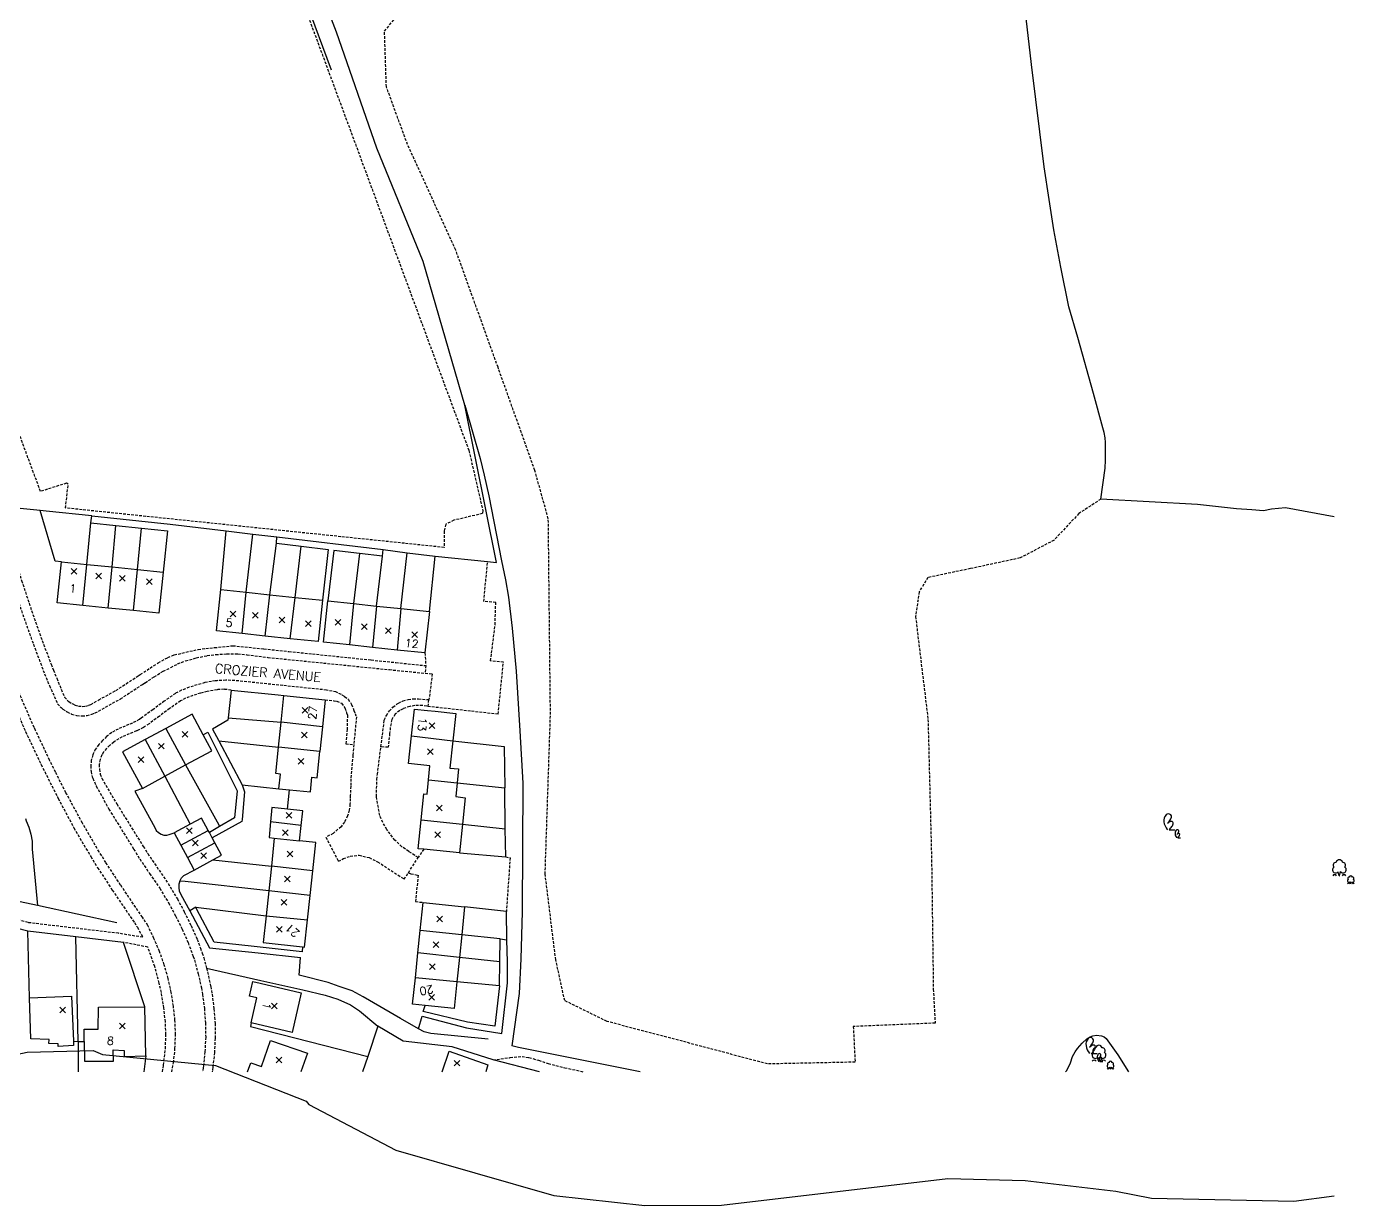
# Model space of a CAD drawing. Extents: x 546784 to 547409, y 221405 to 222038.
# Drawn here: x 547159.7 to 547408.6, y 221475 to 221696 of the extents above; entities that cross this region are included whole.
import ezdxf

# ---------------------------------------------------------------- set-up
doc = ezdxf.new("R2010")
doc.units = 0
doc.linetypes.add('xos$0$DASHED', pattern=[0.75, 0.5, -0.25])
doc.layers.get('0').update_dxf_attribs({"color": 252, "linetype": 'CONTINUOUS'})
for name, color, linetype in [('xos$0$G8010001', 252, 'CONTINUOUS'), ('xos$0$G8010021', 252, 'xos$0$DASHED'), ('xos$0$G8010030', 252, 'CONTINUOUS'), ('xos$0$G8010032', 252, 'xos$0$DASHED'), ('xos$0$G8010036', 252, 'xos$0$DASHED'), ('xos$0$G8010321', 252, 'CONTINUOUS'), ('xos$0$G8010384', 252, 'CONTINUOUS'), ('xos$0$G8010392', 252, 'CONTINUOUS'), ('xos$0$G8011000', 252, 'CONTINUOUS'), ('xos$0$G8011006', 252, 'CONTINUOUS'), ('xos$0$G8011361', 252, 'CONTINUOUS')]:
    doc.layers.add(name, color=color, linetype=linetype)
doc.styles.add('xos$0$STANDARD', font='SIMPLEX.SHX')

# ---------------------------------------------------------------- blocks, each defined once
blk = doc.blocks.new('xos$0$BUILDSED')
for p, q in [((-4.08, -4.08), (4.08, 4.08)), ((-4.08, 4.08), (4.08, -4.08))]:
    blk.add_line(p, q)
blk = doc.blocks.new('xos$0$SCRUB')
for p, q in [((-10.872561, 9.449429), (-8.66293, 11.155934)), ((-8.411833, 0.013472), (-0.125694, 0.013472)), ((2.706505, -6.717583), (3.811324, -5.864331)), ((3.936873, -11.435566), (8.079942, -11.435566))]:
    blk.add_line(p, q)
for centre, radius, start, end in [((-3.347666, 13.226441), 12.756883, 138.700591, 187.51753), ((-9.745843, 18.847256), 4.240413, 87.97715, 138.700591), ((-9.778006, 17.936685), 5.151554, 44.469829, 87.97715), ((-8.541617, 19.150405), 3.418993, 344.43356, 44.469829), ((5.790886, 14.432399), 21.974668, 187.51753, 219.464845), ((-12.704999, -0.795383), 1.983281, 22.490634, 39.464845), ((-22.364988, 23.001236), 17.768713, 310.299169, 344.43356), ((-5.471981, 6.489664), 5.652978, 75.355339, 124.365576), ((-56.311339, 46.309683), 66.616073, 315.975134, 321.269797), ((-10.936016, 9.917905), 8.450096, 321.269797, 0.226721), ((-4.569556, 9.943099), 2.083589, 0.226721, 75.355339), ((3.269868, -2.018674), 2.12021, 87.97715, 138.700591), ((3.253782, -2.473959), 2.575781, 44.469829, 87.97715), ((6.468956, -4.829081), 6.378441, 138.700591, 187.51753), ((11.038228, -4.226102), 10.987338, 187.51753, 219.464845), ((1.79029, -11.839993), 0.991645, 22.490634, 39.464845), ((-3.039705, 0.058316), 8.88436, 310.299169, 344.43356), ((5.406795, -8.19747), 2.826493, 75.355339, 124.365576), ((-20.012884, 11.712544), 33.308036, 315.975134, 321.269797), ((3.871977, -1.867099), 1.7095, 344.43356, 44.469829), ((2.674781, -6.483349), 4.225052, 321.269797, 0.226721), ((5.858007, -6.470752), 1.041795, 0.226721, 75.355339)]:
    blk.add_arc(centre, radius, start, end)
blk = doc.blocks.new('xos$0$TREESNC')
for p, q in [((-9.850307, -0.020979), (-11.40205, 5.93598)), ((-9.42613, -0.023327), (-7.841501, 6.003956)), ((-9.851686, -0.023327), (-9.42613, -0.023327)), ((6.876541, -11.487103), (6.100666, -8.508627)), ((6.875848, -11.488281), (7.08863, -11.488281)), ((7.08863, -11.488281), (7.880945, -8.474639))]:
    blk.add_line(p, q)
for centre, radius, start, end in [((-14.304557, 15.271406), 4.262135, 87.445922, 219.289963), ((-9.638904, 18.477109), 4.597739, 13.229441, 166.770559), ((-4.973258, 15.271406), 4.262135, 321.417723, 92.554078), ((-15.010924, 8.775178), 4.597739, 124.320684, 321.504411), ((-16.486914, -1.461918), 3.09299, 28.842917, 151.157083), ((-4.172782, 8.775178), 4.597739, 217.066148, 56.595122), ((-2.818629, -1.461918), 3.09299, 28.842917, 151.157083), ((6.982239, -2.238063), 2.298874, 13.229441, 166.770559), ((4.296233, -7.089024), 2.298874, 124.320684, 321.504411), ((3.558234, -12.207576), 1.546499, 28.842917, 151.157083), ((4.649416, -3.84091), 2.131067, 87.445922, 219.289963), ((9.7153, -7.089024), 2.298874, 217.066148, 56.595122), ((10.392377, -12.207576), 1.546499, 28.842917, 151.157083), ((9.315062, -3.84091), 2.131067, 321.417723, 92.554078)]:
    blk.add_arc(centre, radius, start, end)

msp = doc.modelspace()

# ---------------------------------------------------------------- linework, layer by layer
at = {"layer": 'xos$0$G8010001'}
for points in [[(547165.49, 221587.94), (547166.27, 221595.65)], [(547166.27, 221595.65), (547171.03, 221595.17)], [(547170.25, 221587.46), (547171.03, 221595.17)], [(547171.03, 221595.17), (547175.79, 221594.69)], [(547175.01, 221586.98), (547175.79, 221594.69)], [(547175.79, 221594.69), (547180.55, 221594.2)], [(547179.77, 221586.5), (547180.55, 221594.2)], [(547180.55, 221594.2), (547185.31, 221593.72)], [(547185.31, 221593.72), (547184.54, 221586.02)], [(547195.3, 221582.7), (547196.12, 221590.45)], [(547196.12, 221590.45), (547200.91, 221589.94)], [(547200.13, 221582.19), (547200.91, 221589.94)], [(547200.91, 221589.94), (547205.31, 221589.48)], [(547170.25, 221587.46), (547165.49, 221587.94)], [(547175.01, 221586.98), (547170.25, 221587.46)], [(547204.46, 221581.73), (547205.31, 221589.48)], [(547205.31, 221589.48), (547210.06, 221588.98)], [(547209.16, 221581.24), (547210.06, 221588.98)], [(547215.2, 221588.44), (547214.38, 221580.69), (547209.16, 221581.24)], [(547210.06, 221588.98), (547215.2, 221588.44)], [(547220.25, 221580.07), (547215.37, 221580.59), (547216.19, 221588.34)], [(547216.19, 221588.34), (547221.02, 221587.83)], [(547221.02, 221587.83), (547220.25, 221580.07)], [(547221.02, 221587.83), (547225.33, 221587.37)], [(547225.33, 221587.37), (547224.58, 221579.61)], [(547225.33, 221587.37), (547229.9, 221586.89)], [(547179.77, 221586.5), (547175.01, 221586.98)], [(547184.54, 221586.02), (547179.77, 221586.5)], [(547229.9, 221586.89), (547229.18, 221579.12)], [(547229.9, 221586.89), (547235.24, 221586.32)], [(547235.24, 221586.32), (547234.41, 221578.56)], [(547200.13, 221582.19), (547195.3, 221582.7)], [(547204.46, 221581.73), (547200.13, 221582.19)], [(547209.16, 221581.24), (547204.46, 221581.73)], [(547224.58, 221579.61), (547220.25, 221580.07)], [(547229.18, 221579.12), (547224.58, 221579.61)], [(547234.41, 221578.56), (547229.18, 221579.12)], [(547207.45, 221565.56), (547207.97, 221570.58)], [(547207.97, 221570.58), (547215.73, 221569.78)], [(547215.73, 221569.78), (547215.21, 221564.74)], [(547231.89, 221563.01), (547232.43, 221568.05), (547234.88, 221567.79)], [(547234.88, 221567.79), (547236.34, 221567.63), (547240.19, 221567.21), (547239.64, 221562.12)], [(547192.85, 221563.24), (547190.76, 221567.1), (547185.84, 221564.43)], [(547206.97, 221560.9), (547207.45, 221565.56)], [(547215.21, 221564.74), (547207.45, 221565.56)], [(547185.84, 221564.43), (547181.95, 221562.32)], [(547185.84, 221564.43), (547189.54, 221557.57)], [(547189.54, 221557.57), (547194.47, 221560.24), (547192.85, 221563.24)], [(547215.21, 221564.74), (547214.73, 221560.11)], [(547235.09, 221554.77), (547235.31, 221557.38), (547231.33, 221557.81), (547231.89, 221563.01)], [(547231.89, 221563.01), (547239.64, 221562.12)], [(547181.95, 221562.32), (547177.73, 221560.04), (547181.44, 221553.18)], [(547181.95, 221562.32), (547185.63, 221555.45)], [(547207, 221553.12), (547207.34, 221555.87), (547206.46, 221555.96), (547206.97, 221560.9)], [(547214.73, 221560.11), (547206.97, 221560.9)], [(547212.96, 221552.54), (547213.23, 221555.26), (547214.22, 221555.16), (547214.73, 221560.11)], [(547239.64, 221562.12), (547239.09, 221556.97), (547240.72, 221556.83), (547240.45, 221554.2)], [(547185.63, 221555.45), (547189.54, 221557.57)], [(547181.44, 221553.18), (547185.63, 221555.45)], [(547207, 221553.12), (547209.02, 221552.92)], [(547209.02, 221552.92), (547212.96, 221552.54)], [(547233.69, 221547.26), (547234.19, 221552.18), (547234.85, 221552.11), (547235.09, 221554.77)], [(547235.09, 221554.77), (547240.45, 221554.2)], [(547240.45, 221554.2), (547240.19, 221551.67), (547241.95, 221551.38), (547241.45, 221546.44)], [(547210.9, 221543.34), (547211.21, 221546.23), (547211.5, 221548.94), (547208.64, 221549.26), (547205.69, 221549.59), (547205.45, 221546.88), (547205.19, 221543.96), (547206.17, 221543.84)], [(547211.21, 221546.23), (547205.45, 221546.88)], [(547234.18, 221541.76), (547233.14, 221541.87), (547233.69, 221547.26)], [(547233.69, 221547.26), (547241.45, 221546.44)], [(547241.45, 221546.44), (547240.9, 221541.07)], [(547206.17, 221543.84), (547205.61, 221538.57), (547205.12, 221533.94), (547204.63, 221529.29), (547204.09, 221524.25), (547211.43, 221523.47), (547211.84, 221523.43), (547212.38, 221528.5), (547212.86, 221533.06), (547213.36, 221537.74)], [(547206.17, 221543.84), (547210.9, 221543.34)], [(547213.36, 221537.74), (547213.92, 221543.02), (547210.9, 221543.34)], [(547240.9, 221541.07), (547234.18, 221541.76)], [(547213.36, 221537.74), (547205.61, 221538.57)], [(547212.86, 221533.06), (547205.12, 221533.94)], [(547241.29, 221525.73), (547240.85, 221521.48), (547240.38, 221516.92), (547239.86, 221511.92), (547234.43, 221512.49), (547232.1, 221512.73), (547232.61, 221517.67), (547233.09, 221522.33), (547233.53, 221526.54), (547234.08, 221531.79), (547241.84, 221530.99), (547241.29, 221525.73)], [(547204.63, 221529.29), (547212.38, 221528.5)], [(547241.29, 221525.73), (547233.53, 221526.54)], [(547240.85, 221521.48), (547233.09, 221522.33)], [(547240.38, 221516.92), (547232.61, 221517.67)], [(547201.81, 221509.2), (547202.89, 221513.87), (547201.49, 221514.2), (547202.13, 221516.94), (547203.53, 221516.62)], [(547203.53, 221516.62), (547211.23, 221514.83), (547209.51, 221507.41), (547201.81, 221509.2)], [(547160.55, 221506.2), (547160.25, 221513.9), (547168.15, 221514.2), (547168.5, 221505.75)], [(547170.55, 221505.7), (547170.55, 221508), (547173.15, 221508), (547173.2, 221512.15), (547181.9, 221512.2)], [(547182.1, 221503), (547181.9, 221512.2)], [(547168.5, 221505.75), (547168.55, 221504.95), (547165.65, 221504.8), (547165.65, 221505.3), (547163.9, 221505.35), (547163.95, 221506.1), (547160.55, 221506.2)], [(547170.55, 221505.7), (547170.6, 221502), (547176.05, 221502), (547175.95, 221504.15), (547178, 221504.05), (547178, 221502.9), (547182.1, 221503)], [(547201.17, 221500), (547201.75, 221501.7), (547203.76, 221501.01), (547205.43, 221505.91), (547212.36, 221503.54), (547211.15, 221500)], [(547237.6, 221500), (547238.95, 221503.9), (547246.2, 221501.35), (547245.8, 221500)]]:
    msp.add_lwpolyline(points, dxfattribs=at)
at = {"layer": 'xos$0$G8010021'}
for points in [[(547161.41, 221564.05), (547161.15, 221564.6), (547158.45, 221570.8), (547157.25, 221573.65), (547155.75, 221577.55), (547154.35, 221581.45), (547152.9, 221585.35), (547151.5, 221588.65), (547151.1, 221589.55), (547150.75, 221590.5), (547150.25, 221591.3), (547150.05, 221591.55), (547149.4, 221592.2), (547148.87, 221592.56)], [(547156.13, 221594.61), (547157.1, 221591.5), (547159, 221585.8), (547161, 221580.2), (547163.1, 221574.65), (547164.01, 221572.45), (547165.53, 221569.04), (547166.22, 221568.31), (547166.53, 221568.05), (547167.32, 221567.52), (547168.17, 221567.11)], [(547168.17, 221567.11), (547169.08, 221566.85), (547169.18, 221566.83), (547170.13, 221566.75), (547171.07, 221566.83), (547171.99, 221567.07), (547172.57, 221567.31), (547177.35, 221569.97), (547181.48, 221572.68), (547181.98, 221572.99), (547183.65, 221574.08), (547185.33, 221575.15), (547186.79, 221575.83), (547188.03, 221576.51), (547189.55, 221577.09), (547191.54, 221577.65), (547193.58, 221578.06), (547195.2, 221578.27), (547197.27, 221578.41), (547199.35, 221578.38), (547201.04, 221578.24), (547204.97, 221577.73), (547220.1, 221576.21)], [(547220.1, 221576.21), (547227.73, 221575.44)], [(547227.73, 221575.44), (547234.44, 221574.77)], [(547234.44, 221574.77), (547235.77, 221574.64), (547235.16, 221569.81)], [(547219.35, 221570.43), (547218.73, 221570.78), (547217.73, 221571.25), (547215.94, 221571.61), (547198.76, 221573.39), (547197.07, 221573.46), (547195.39, 221573.37), (547195.1, 221573.34), (547193.17, 221573), (547191.68, 221572.6), (547190.21, 221572.13), (547188.77, 221571.57), (547187.62, 221570.98), (547185.55, 221569.52), (547183.43, 221567.94), (547181.29, 221566.39), (547180.84, 221566.1), (547179.57, 221565.42), (547178.24, 221564.86), (547176.92, 221564.3), (547175.68, 221563.63), (547174.74, 221562.9), (547173.98, 221562.17), (547173.27, 221561.39), (547172.65, 221560.55), (547172.19, 221559.63), (547172.12, 221559.45)], [(547219.35, 221570.43), (547220.01, 221569.91)], [(547220.01, 221569.91), (547220.66, 221568.93), (547221.09, 221567.78), (547221.3, 221567.24), (547221.55, 221566.56), (547221.08, 221561.4)], [(547226.77, 221565.98), (547227.18, 221566.87), (547227.73, 221567.69), (547228.4, 221568.41), (547229.17, 221569.01), (547229.42, 221569.17), (547230.31, 221569.59), (547231.25, 221569.87), (547232.22, 221569.99), (547233.21, 221569.95), (547235.16, 221569.81)], [(547226.14, 221560.95), (547226.77, 221565.98)], [(547165.16, 221556.22), (547164.05, 221558.45), (547161.41, 221564.05)], [(547221.08, 221561.4), (547220.9, 221559.41)], [(547225.5, 221555.81), (547226.14, 221560.95)], [(547172.12, 221559.45), (547171.86, 221558.44), (547171.76, 221557.39), (547171.82, 221556.35), (547172.03, 221555.33), (547172.12, 221555.06), (547172.8, 221553.6), (547175.15, 221549.3), (547179.8, 221541.8), (547180.95, 221539.95), (547182.8, 221537.2), (547184.7, 221534.45), (547186.35, 221531.7), (547187.65, 221529.25), (547188.9, 221526.8), (547190, 221524.25), (547190.95, 221521.65), (547191.2, 221521), (547191.9, 221518.4), (547192.5, 221515.75), (547192.7, 221514.55), (547193.05, 221511.9), (547193.25, 221509.2), (547193.3, 221506.5), (547193.15, 221503.8), (547192.9, 221501.15), (547192.85, 221500.75), (547192.7, 221500)], [(547220.9, 221559.41), (547220.5, 221554.95), (547220.48, 221553.62), (547220.41, 221551.91)], [(547186.95, 221500), (547187.25, 221501.7), (547187.55, 221504.15), (547187.55, 221504.4), (547187.65, 221507.05), (547187.55, 221509.7), (547187.25, 221512.35), (547186.85, 221514.95), (547186.25, 221517.55), (547185.55, 221520.1), (547184.65, 221522.6), (547183.6, 221525.05), (547182.45, 221527.45), (547181.45, 221529), (547177.35, 221535.05), (547174.6, 221539.25), (547173.35, 221541.25), (547170.2, 221546.65), (547167.25, 221552.1), (547167.1, 221552.35), (547165.16, 221556.22)], [(547225.93, 221548.12), (547225.31, 221551.64), (547225.38, 221554.84), (547225.5, 221555.81)], [(547220.41, 221551.91), (547220.39, 221551.3), (547220.35, 221550.19), (547220.22, 221549.07), (547219.9, 221548.04), (547219.31, 221546.86), (547218.67, 221545.99), (547217.19, 221544.7), (547215.82, 221544.05), (547218.19, 221539.5), (547219.11, 221540.01), (547220.41, 221540.46), (547222.06, 221540.67), (547223.94, 221540.2), (547225.54, 221539.41), (547230.51, 221536.17), (547231.29, 221537.37)], [(547233.12, 221540.19), (547231.36, 221541.36), (547230.09, 221542.24), (547228.78, 221543.45), (547227.24, 221545.47), (547226.51, 221546.75), (547225.93, 221548.12)], [(547231.29, 221537.37), (547233.12, 221540.19)]]:
    msp.add_lwpolyline(points, dxfattribs=at)
at = {"layer": 'xos$0$G8010030'}
for points in [[(547171.83, 221784.26), (547196.05, 221718.9), (547207.45, 221713.2), (547216.85, 221687.9)], [(547361.1, 221607.4), (547361.9, 221613.2), (547362, 221614.7), (547362, 221618), (547361.9, 221618.9), (547361.7, 221619.9), (547361.5, 221620.8), (547359.7, 221627.2), (547356.8, 221637.7), (547355.1, 221643.5), (547353.6, 221650.9), (547352.3, 221657.9), (547351.4, 221663.6), (547350.5, 221669.7), (547348.1, 221688.9), (547346.9, 221699.2), (547345.9, 221707.3), (547345.6, 221711.4), (547343.11, 221731.71), (547340.83, 221735.41)], [(547241.9, 221625.05), (547234.05, 221651.95), (547225.4, 221673.2), (547217.83, 221694.97), (547212.47, 221709.04)], [(547246.15, 221595.69), (547247.8, 221595.5), (547241.9, 221625.05)], [(547241.9, 221625.05), (547244.76, 221615.02), (547245.49, 221611.91), (547246.4, 221608.04), (547248.73, 221595.84), (547249.52, 221592.28), (547250.04, 221589), (547250.74, 221583.19), (547251.52, 221575.16), (547252.16, 221563.97), (547252.75, 221554.16), (547252.64, 221530.05), (547252.4, 221521.24), (547252.07, 221514.73), (547250.72, 221504.89)], [(547404.84, 221604.09), (547395.7, 221605.8), (547393.1, 221605.5), (547391.6, 221605.2), (547389.4, 221605.4), (547386.5, 221605.6), (547379.2, 221606.4), (547361.1, 221607.4)], [(547162.28, 221605.27), (547154.8, 221606.05)], [(547166.27, 221595.65), (547165.07, 221595.75), (547162.28, 221605.27)], [(547171.93, 221604.25), (547163.4, 221605.15), (547162.28, 221605.27)], [(547171.03, 221595.17), (547171.8, 221602.94), (547171.93, 221604.25)], [(547171.8, 221602.94), (547176.47, 221602.46), (547181.29, 221601.97), (547186.13, 221601.47), (547185.31, 221593.72)], [(547171.93, 221604.25), (547186.65, 221602.7), (547197.15, 221601.46)], [(547175.79, 221594.69), (547176.47, 221602.46)], [(547180.55, 221594.2), (547181.29, 221601.97)], [(547196.12, 221590.45), (547197.15, 221601.46)], [(547197.15, 221601.46), (547202.13, 221600.87)], [(547200.91, 221589.94), (547202.13, 221600.87)], [(547202.13, 221600.87), (547206.67, 221600.34)], [(547205.31, 221589.48), (547206.55, 221599.17), (547206.67, 221600.34)], [(547206.67, 221600.34), (547226.6, 221597.99)], [(547206.55, 221599.17), (547211.21, 221598.6), (547216.25, 221597.98), (547215.2, 221588.44)], [(547210.06, 221588.98), (547211.21, 221598.6)], [(547226.42, 221596.74), (547222.15, 221597.24), (547217.3, 221597.8), (547216.19, 221588.34)], [(547222.15, 221597.24), (547221.02, 221587.83)], [(547225.33, 221587.37), (547226.42, 221596.74), (547226.6, 221597.99)], [(547226.6, 221597.99), (547231.05, 221597.32)], [(547229.9, 221586.89), (547231.05, 221597.32)], [(547231.05, 221597.32), (547236.3, 221596.71)], [(547235.24, 221586.32), (547236.3, 221596.71)], [(547236.3, 221596.71), (547246.15, 221595.69)], [(547198.08, 221571.62), (547197.49, 221566.42)], [(547198.08, 221571.62), (547206.87, 221570.7), (547207.97, 221570.58)], [(547197.49, 221566.42), (547197.44, 221565.94), (547194.6, 221564.28)], [(547197.49, 221566.42), (547207.45, 221565.56)], [(547192.85, 221563.24), (547193.68, 221563.7)], [(547193.68, 221563.7), (547199.23, 221552.74), (547198.7, 221547.68), (547195.92, 221546.04)], [(547194.6, 221564.28), (547195.71, 221562.2), (547195.79, 221562.06)], [(547195.79, 221562.06), (547206.97, 221560.9)], [(547195.79, 221562.06), (547200.16, 221553.84)], [(547239.64, 221562.12), (547249.28, 221561.01)], [(547249.28, 221561.01), (547249.38, 221553.26)], [(547189.54, 221557.57), (547195.74, 221546.37), (547195.92, 221546.04)], [(547185.63, 221555.45), (547190.37, 221546.46)], [(547181.44, 221553.18), (547180.02, 221552.64)], [(547180.02, 221552.64), (547183.78, 221545.82), (547184.05, 221545.3), (547184.44, 221544.88), (547184.93, 221544.58), (547185.43, 221544.42), (547186, 221544.41), (547186.44, 221544.51), (547187.37, 221544.83)], [(547200.16, 221553.84), (547200.55, 221552.52), (547200.17, 221547.37), (547200.08, 221546.96), (547194.54, 221543.88)], [(547200.16, 221553.84), (547207, 221553.12)], [(547208.64, 221549.26), (547209.02, 221552.92)], [(547240.45, 221554.2), (547249.38, 221553.26)], [(547240.9, 221541.07), (547249.54, 221540.32), (547249.47, 221545.6), (547249.38, 221553.26)], [(547159.5, 221547.55), (547159.65, 221547.1), (547160.15, 221545.9), (547160.55, 221544.6), (547160.75, 221543.3), (547160.8, 221543.05), (547160.8, 221541.8), (547161.75, 221531.2)], [(547189.88, 221540.19), (547191.14, 221537.87), (547194.62, 221539.76), (547196.28, 221540.66), (547195.03, 221542.98), (547194.54, 221543.88), (547193.99, 221544.9), (547193.77, 221545.3), (547192.51, 221547.62), (547190.37, 221546.46), (547187.37, 221544.83), (547188.62, 221542.51), (547189.88, 221540.19)], [(547188.62, 221542.51), (547193.77, 221545.3)], [(547195.92, 221546.04), (547193.99, 221544.9)], [(547241.45, 221546.44), (547249.47, 221545.6)], [(547189.88, 221540.19), (547195.03, 221542.98)], [(547188.45, 221535.8), (547188.77, 221536.38), (547189.23, 221536.87), (547191.14, 221537.87)], [(547194.62, 221539.76), (547205.61, 221538.57)], [(547161.75, 221531.2), (547158.55, 221531.9), (547142.95, 221534.7), (547138.8, 221535.25), (547135.9, 221535.55), (547133.2, 221535.95)], [(547188.45, 221535.8), (547188.28, 221535.23), (547188.24, 221534.56), (547188.36, 221533.91), (547188.64, 221533.31), (547188.66, 221533.27), (547190.31, 221530.2), (547194.01, 221523.3)], [(547205.12, 221533.94), (547189.47, 221535.69), (547188.45, 221535.8)], [(547176.65, 221527.95), (547161.75, 221531.2)], [(547191.43, 221530.87), (547190.31, 221530.2)], [(547191.43, 221530.87), (547204.63, 221529.29)], [(547211.38, 221522.54), (547202.39, 221523.55), (547194.88, 221524.33), (547191.58, 221530.6), (547191.43, 221530.87)], [(547249.66, 221530.09), (547241.84, 221530.99)], [(547249.78, 221524.79), (547249.66, 221530.09)], [(547181.9, 221512.2), (547177.9, 221524.3), (547168.95, 221525.35), (547159.95, 221526.4), (547150.65, 221528.8), (547140.5, 221529.3)], [(547160.25, 221513.9), (547159.95, 221526.4)], [(547169.37, 221505.71), (547168.95, 221525.35)], [(547248.37, 221516.15), (547248.43, 221520.66), (547248.48, 221524.98), (547241.29, 221525.73)], [(547194.01, 221523.3), (547203.15, 221522.35), (547211.06, 221521.46)], [(547211.43, 221523.47), (547211.38, 221522.54)], [(547233.87, 221510.49), (547242.2, 221508.27), (547248.81, 221507.2), (547249.87, 221516.74), (547249.88, 221520.64), (547249.78, 221524.79)], [(547248.48, 221524.98), (547249.78, 221524.79)], [(547233.18, 221508.11), (547229.85, 221510), (547222.85, 221514.06), (547220.77, 221515.19), (547218.35, 221516.04), (547216.25, 221516.8), (547210.81, 221518.15), (547211.06, 221521.46)], [(547248.43, 221520.66), (547240.85, 221521.48)], [(547193.46, 221519.45), (547203.65, 221517.15), (547211.54, 221515.37), (547215.67, 221514.4), (547218.06, 221513.64), (547220.47, 221512.6), (547222.11, 221511.47), (547225.6, 221508.6)], [(547248.37, 221516.15), (547247.48, 221508.59), (547242.35, 221509.35), (547234.1, 221511.34)], [(547248.37, 221516.15), (547240.38, 221516.92)], [(547233.18, 221508.11), (547233.87, 221510.49)], [(547234.1, 221511.34), (547234.43, 221512.49)], [(547201.81, 221509.2), (547201.72, 221508.52)], [(547201.72, 221508.52), (547223.67, 221502.88)], [(547247.16, 221502.25), (547239.5, 221504.7), (547230.3, 221505.75), (547225.6, 221508.6), (547223.67, 221502.88), (547222.7, 221500)], [(547246.24, 221506.14), (547235.5, 221507.2), (547234.25, 221507.5), (547233.18, 221508.11)], [(547168.5, 221505.75), (547169.37, 221505.71)], [(547169.37, 221505.71), (547170.55, 221505.7)], [(547169.37, 221505.71), (547169.37, 221500)], [(547354.5, 221500), (547354.7, 221500.3), (547355.4, 221501.7), (547355.8, 221502.9), (547356.3, 221503.8), (547356.7, 221504.4), (547357.6, 221505.4), (547358.5, 221506.2), (547359.1, 221506.6), (547359.6, 221506.8), (547360.3, 221506.9), (547361.2, 221506.8), (547361.7, 221506.6), (547362.1, 221506.3), (547364.3, 221503.2), (547366.3, 221500)], [(547182.1, 221503), (547181.7, 221500)], [(547274.75, 221500), (547251.95, 221504.6), (547250.72, 221504.89)], [(547255.85, 221500), (547247.16, 221502.25)]]:
    msp.add_lwpolyline(points, dxfattribs=at)
at = {"layer": 'xos$0$G8010032'}
for points in [[(547207.3, 221712), (547242.65, 221616.5), (547245.25, 221605.25), (547245.2, 221604.7), (547239.8, 221603.45), (547238.3, 221602.7), (547238, 221601.4), (547238, 221598.35), (547167, 221605.75), (547167.55, 221610.2), (547167.2, 221610.4), (547162.35, 221608.85), (547135.8, 221680.15), (547140.25, 221681.95), (547139.65, 221683.45), (547137.6, 221685.8), (547136.9, 221686.2), (547135, 221681.95), (547104.45, 221695.75), (547106.25, 221699.9)], [(547154.8, 221606.05), (547155.45, 221603.55), (547156.6, 221599.55), (547157.2, 221597.35), (547158.8, 221592.15), (547160.65, 221586.5), (547162.65, 221580.9), (547164.33, 221576.46)], [(547248.13, 221567.08), (547249.11, 221576.83), (547246.72, 221577.07), (547247.54, 221583.82), (547247.68, 221588.02), (547245.43, 221588.24), (547246.15, 221595.69)], [(547152.69, 221580.45), (547155.55, 221573), (547156.8, 221570), (547159.55, 221563.8), (547162.45, 221557.65), (547165.5, 221551.6), (547165.65, 221551.3), (547168.6, 221545.8), (547171.75, 221540.4), (547173.05, 221538.3), (547175.8, 221534.1), (547179.95, 221528), (547180.5, 221527.14)], [(547194.97, 221579.57), (547198.4, 221579.93), (547199.89, 221579.78)], [(547199.89, 221579.78), (547204.2, 221579.33)], [(547183.55, 221576.16), (547184.42, 221576.71), (547186.21, 221577.7), (547186.98, 221578.04), (547187.4, 221578.2), (547191.87, 221579.24), (547194.97, 221579.57)], [(547204.2, 221579.33), (547208.88, 221578.85)], [(547208.88, 221578.85), (547220.01, 221577.7)], [(547220.01, 221577.7), (547224.35, 221577.25)], [(547234.41, 221578.56), (547234.54, 221576.19)], [(547164.33, 221576.46), (547164.75, 221575.35), (547165.38, 221573.83), (547166.84, 221570.28), (547167.47, 221569.62), (547167.68, 221569.44), (547168.19, 221569.09), (547168.38, 221569)], [(547178.38, 221572.8), (547180.63, 221574.27), (547181.05, 221574.53), (547182.88, 221575.73), (547183.55, 221576.16)], [(547224.35, 221577.25), (547228.96, 221576.77)], [(547228.96, 221576.77), (547234.54, 221576.19)], [(547234.54, 221576.19), (547234.44, 221574.77)], [(547173.27, 221569.76), (547176.45, 221571.53), (547178.38, 221572.8)], [(547198.08, 221571.62), (547196.77, 221571.75), (547195.59, 221571.69), (547195.46, 221571.68), (547193.59, 221571.35), (547192.31, 221571.02), (547190.91, 221570.59), (547189.55, 221570.07), (547188.59, 221569.58), (547186.55, 221568.15), (547184.62, 221566.7)], [(547235, 221568.53), (547235.16, 221569.81)], [(547168.38, 221569), (547168.81, 221568.8), (547169.44, 221568.62), (547170.13, 221568.55), (547170.76, 221568.61), (547171.42, 221568.78), (547171.77, 221568.92), (547173.27, 221569.76)], [(547215.73, 221569.78), (547217.33, 221569.62), (547217.86, 221569.51), (547218.74, 221569.13), (547219.39, 221568.28), (547219.72, 221567.35), (547219.87, 221566.9), (547219.81, 221564.29)], [(547235, 221568.53), (547234.77, 221568.57), (547233.92, 221568.71), (547232.52, 221568.7), (547231.54, 221568.54), (547230.29, 221568.1), (547229.67, 221567.77), (547228.8, 221567.09), (547228.18, 221566.06), (547227.91, 221564.58), (547227.79, 221563.49)], [(547248.13, 221567.08), (547235, 221568.53)], [(547184.62, 221566.7), (547182.68, 221565.28), (547181.62, 221564.59), (547180.87, 221564.21)], [(547180.87, 221564.21), (547180.33, 221563.94), (547178.97, 221563.4), (547177.64, 221562.83), (547176.4, 221562.11), (547176.09, 221561.87), (547175.38, 221561.28), (547175.3, 221561.21)], [(547219.81, 221564.29), (547219.6, 221561.5), (547221.08, 221561.4)], [(547227.79, 221563.49), (547227.5, 221560.88), (547226.14, 221560.95)], [(547175.3, 221561.21), (547174.7, 221560.66), (547174.12, 221559.97), (547173.82, 221559.45), (547173.51, 221558.58), (547173.36, 221557.68), (547173.37, 221556.77), (547173.53, 221555.86), (547173.82, 221555.06), (547176.65, 221550.25), (547181.6, 221542.3), (547182.45, 221540.95), (547186.25, 221535.35), (547188, 221532.45), (547189.3, 221530), (547190.55, 221527.45), (547191.7, 221524.9), (547192.31, 221523.24)], [(547234.18, 221541.76), (547233.12, 221540.19)], [(547249.54, 221540.32), (547250.37, 221540.18), (547249.66, 221530.09)], [(547231.29, 221537.37), (547231.78, 221537.16), (547233.13, 221536.91), (547232.62, 221531.95), (547234.08, 221531.79)], [(547181.5, 221525.25), (547176.95, 221526), (547160, 221528), (547150.45, 221530.6), (547140.85, 221531.15), (547135.25, 221532.2), (547117.4, 221531.7), (547108.7, 221530.05)], [(547180.5, 221527.14), (547181.5, 221525.25)], [(547182.45, 221523.4), (547177.9, 221524.3)], [(547185.2, 221500), (547185.4, 221501.3), (547185.75, 221504.35), (547185.85, 221507.05), (547185.75, 221509.4), (547185.45, 221512), (547185, 221514.9), (547184.6, 221516.65), (547183.75, 221519.75), (547182.45, 221523.4)], [(547192.31, 221523.24), (547192.65, 221522.3), (547192.95, 221521.4), (547193.46, 221519.45)], [(547193.46, 221519.45), (547193.65, 221518.75), (547194.25, 221516), (547194.5, 221514.6), (547194.85, 221511.85), (547194.97, 221510.26)], [(547194.97, 221510.26), (547195.05, 221509.1), (547195.05, 221506.35), (547194.95, 221503.65), (547194.65, 221500.9), (547194.55, 221500.25), (547194.5, 221500)], [(547247.16, 221502.25), (547250.27, 221502.68)], [(547250.27, 221502.68), (547250.4, 221502.7), (547252.6, 221502.9), (547253.9, 221502.7), (547255.7, 221502.2), (547257.5, 221501.6), (547260.6, 221500.8), (547263.8, 221500.1), (547264, 221500)]]:
    msp.add_lwpolyline(points, dxfattribs=at)
at = {"layer": 'xos$0$G8010036'}
msp.add_lwpolyline([(547361.1, 221607.4), (547356.99, 221604.72), (547352.32, 221599.72), (547345.98, 221596.38), (547336.64, 221594.38), (547328.7, 221592.71), (547327.04, 221590.04), (547326.37, 221585.38), (547328.7, 221566.1), (547329.37, 221539.79), (547329.7, 221515.51), (547330.04, 221509.17), (547314.7, 221508.51), (547315.03, 221501.84), (547298.6, 221501.5), (547281.21, 221506.14), (547268.53, 221509.47), (547260.6, 221513.38), (547258.93, 221521.05), (547256.93, 221537.06), (547257.93, 221567.04), (547257.53, 221603.72), (547255, 221612.8), (547248.1, 221632.13), (547240.17, 221654.12), (547231.15, 221673.88), (547227.18, 221684.7), (547226.82, 221695.16), (547233.68, 221703.45)], dxfattribs=at)
at = {"layer": 'xos$0$G8011361'}
msp.add_lwpolyline([(547151.82, 221502.02), (547159.86, 221503.74), (547172.21, 221504), (547173.95, 221503.26), (547195.15, 221501.23), (547212.11, 221494.54), (547212.65, 221493.88), (547228.97, 221485.32), (547258.55, 221476.84), (547275.65, 221474.97), (547290.01, 221475.02), (547332.44, 221480.04), (547346.9, 221479.65), (547363.88, 221477.62), (547370.62, 221476.31), (547397.28, 221475.77), (547404.84, 221476.75)], dxfattribs=at)

# ---------------------------------------------------------------- block references
at = {"layer": 'xos$0$G8010321', "xscale": 0.13, "yscale": 0.13}
for p in [(547168.6, 221593.86), (547173.22, 221592.98), (547177.69, 221592.56), (547182.72, 221591.91), (547198.44, 221585.86), (547202.59, 221585.6), (547207.59, 221584.77), (547218.12, 221584.28), (547212.54, 221584.09), (547223.02, 221583.48), (547227.55, 221582.72), (547232.46, 221581.99), (547211.92, 221567.78), (547235.73, 221564.96), (547189.45, 221563.31), (547211.78, 221563.2), (547184.96, 221561.09), (547235.43, 221560.04), (547181.2, 221558.55), (547211.18, 221558.24), (547237.08, 221549.51), (547208.9, 221548.15), (547190.26, 221545.25), (547208.21, 221544.87), (547236.77, 221544.5), (547191.36, 221542.93), (547192.9, 221540.56), (547209.13, 221540.89), (547208.6, 221536.19), (547207.97, 221531.83), (547237.16, 221528.69), (547207.09, 221526.75), (547236.49, 221523.84), (547235.8, 221519.76), (547206.19, 221512.34), (547235.65, 221514.02), (547166.5, 221511.6), (547177.7, 221508.6), (547207.05, 221502.23), (547240.4, 221501.65)]:
    msp.add_blockref('xos$0$BUILDSED', p, dxfattribs=at)
at = {"layer": 'xos$0$G8010384', "xscale": 0.13, "yscale": 0.13}
for p in [(547407.06, 221536.78), (547362, 221502)]:
    msp.add_blockref('xos$0$TREESNC', p, dxfattribs=at)
at = {"layer": 'xos$0$G8010392', "xscale": 0.13, "yscale": 0.13}
for p in [(547375, 221545.4), (547360.4, 221503.44)]:
    msp.add_blockref('xos$0$SCRUB', p, dxfattribs=at)

# ---------------------------------------------------------------- texts
at = {"layer": 'xos$0$G8011000', "style": 'xos$0$STANDARD'}
msp.add_text('CROZIER AVENUE', height=1.75, rotation=355.2, dxfattribs=at).set_placement((547194.97, 221574.81))
at = {"layer": 'xos$0$G8011006', "style": 'xos$0$STANDARD'}
for s, rotation, p in [('1', 354, (547167.68, 221589.98)), ('5', 354, (547196.98, 221583.55)), ('12', 354, (547230.57, 221579.75)), ('27', 84.1, (547213.97, 221566)), ('13', 263.9, (547233.3, 221566.53)), ('21', 138.3, (547211.02, 221526.21)), ('20', 190.6, (547235.82, 221516.3)), ('1', 257, (547204.15, 221513.16)), ('8', 355.8, (547174.75, 221505.15))]:
    msp.add_text(s, height=1.5, rotation=rotation, dxfattribs=at).set_placement(p)

doc.saveas('drawing.dxf')
